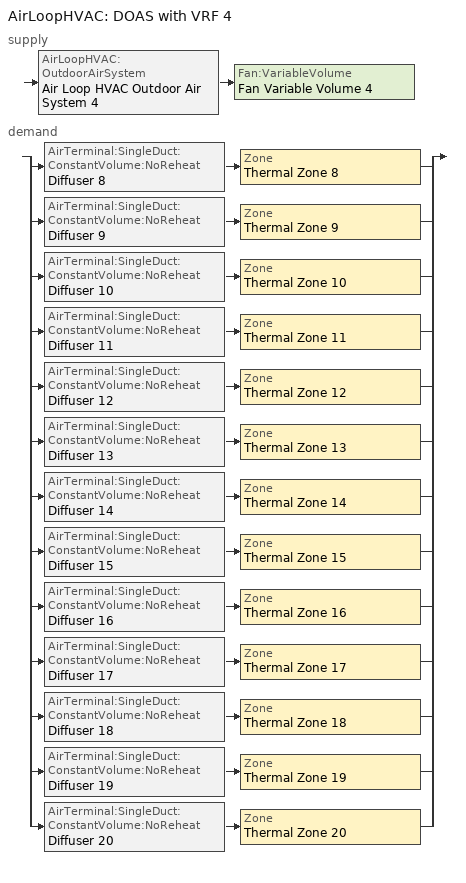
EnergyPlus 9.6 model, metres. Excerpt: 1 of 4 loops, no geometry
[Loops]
AirLoopHVAC 'DOAS with VRF 4'
 supply: AirLoopHVAC:OutdoorAirSystem 'Air Loop HVAC Outdoor Air System 4' > Fan:VariableVolume 'Fan Variable Volume 4'
 demand: split
  | AirTerminal:SingleDuct:ConstantVolume:NoReheat 'Diffuser 8' > Zone 'Thermal Zone 8'
  | AirTerminal:SingleDuct:ConstantVolume:NoReheat 'Diffuser 9' > Zone 'Thermal Zone 9'
  | AirTerminal:SingleDuct:ConstantVolume:NoReheat 'Diffuser 10' > Zone 'Thermal Zone 10'
  | AirTerminal:SingleDuct:ConstantVolume:NoReheat 'Diffuser 11' > Zone 'Thermal Zone 11'
  | AirTerminal:SingleDuct:ConstantVolume:NoReheat 'Diffuser 12' > Zone 'Thermal Zone 12'
  | AirTerminal:SingleDuct:ConstantVolume:NoReheat 'Diffuser 13' > Zone 'Thermal Zone 13'
  | AirTerminal:SingleDuct:ConstantVolume:NoReheat 'Diffuser 14' > Zone 'Thermal Zone 14'
  | AirTerminal:SingleDuct:ConstantVolume:NoReheat 'Diffuser 15' > Zone 'Thermal Zone 15'
  | AirTerminal:SingleDuct:ConstantVolume:NoReheat 'Diffuser 16' > Zone 'Thermal Zone 16'
  | AirTerminal:SingleDuct:ConstantVolume:NoReheat 'Diffuser 17' > Zone 'Thermal Zone 17'
  | AirTerminal:SingleDuct:ConstantVolume:NoReheat 'Diffuser 18' > Zone 'Thermal Zone 18'
  | AirTerminal:SingleDuct:ConstantVolume:NoReheat 'Diffuser 19' > Zone 'Thermal Zone 19'
  | AirTerminal:SingleDuct:ConstantVolume:NoReheat 'Diffuser 20' > Zone 'Thermal Zone 20'
[Controller:MechanicalVentilation]
Controller Mechanical Ventilation 4: Availability Schedule=Always On Discrete; Demand Controlled Ventilation=No; System Outdoor Air Method=ZoneSum; Zone or ZoneList Name 1=Thermal Zone 8; Design Specification Outdoor Air Object Name 1=Ventilation 8; Zone or ZoneList Name 2=Thermal Zone 9; Design Specification Outdoor Air Object Name 2=Ventilation 9; Zone or ZoneList Name 3=Thermal Zone 10; Design Specification Outdoor Air Object Name 3=Ventilation 10; Zone or ZoneList Name 4=Thermal Zone 11; Design Specification Outdoor Air Object Name 4=Ventilation 11; Zone or ZoneList Name 5=Thermal Zone 12; Design Specification Outdoor Air Object Name 5=Ventilation 12; Zone or ZoneList Name 6=Thermal Zone 13; Design Specification Outdoor Air Object Name 6=Ventilation 13; Zone or ZoneList Name 7=Thermal Zone 14; Design Specification Outdoor Air Object Name 7=Ventilation 14; Zone or ZoneList Name 8=Thermal Zone 15; Design Specification Outdoor Air Object Name 8=Ventilation 15; Zone or ZoneList Name 9=Thermal Zone 16; Design Specification Outdoor Air Object Name 9=Ventilation 16; Zone or ZoneList Name 10=Thermal Zone 17; Design Specification Outdoor Air Object Name 10=Ventilation 17; Zone or ZoneList Name 11=Thermal Zone 18; Design Specification Outdoor Air Object Name 11=Ventilation 18; Zone or ZoneList Name 12=Thermal Zone 19; Design Specification Outdoor Air Object Name 12=Ventilation 19; Zone or ZoneList Name 13=Thermal Zone 20; Design Specification Outdoor Air Object Name 13=Ventilation 20
[AirLoopHVAC]
DOAS with VRF 4: Design Supply Air Flow Rate m3/s=AutoSize; Design Return Air Flow Fraction of Supply Air Flow=1
[Sizing:System]
DOAS with VRF 4: Type of Load to Size On=VentilationRequirement; Design Outdoor Air Flow Rate m3/s=Autosize; Central Heating Maximum System Air Flow Ratio=Autosize; Preheat Design Temperature C=7; Preheat Design Humidity Ratio kgWater/kgDryAir=0.008; Precool Design Temperature C=12.8; Precool Design Humidity Ratio kgWater/kgDryAir=0.008; Central Cooling Design Supply Air Temperature C=12.8; Central Heating Design Supply Air Temperature C=12.8; Type of Zone Sum to Use=NonCoincident; 100% Outdoor Air in Cooling=Yes; 100% Outdoor Air in Heating=Yes; Central Cooling Design Supply Air Humidity Ratio kgWater/kgDryAir=0.0085; Central Heating Design Supply Air Humidity Ratio kgWater/kgDryAir=0.008; Cooling Supply Air Flow Rate Method=DesignDay; Cooling Supply Air Flow Rate m3/s=0; Cooling Supply Air Flow Rate Per Floor Area m3/s-m2=0.00996765; Cooling Fraction of Autosized Cooling Supply Air Flow Rate=1; Cooling Supply Air Flow Rate Per Unit Cooling Capacity m3/s-W=3.94755e-05; Heating Supply Air Flow Rate Method=DesignDay; Heating Supply Air Flow Rate m3/s=0; Heating Supply Air Flow Rate Per Floor Area m3/s-m2=0.00996765; Heating Fraction of Autosized Heating Supply Air Flow Rate=1; Heating Fraction of Autosized Cooling Supply Air Flow Rate=1; Heating Supply Air Flow Rate Per Unit Heating Capacity m3/s-W=3.15882e-05; System Outdoor Air Method=ZoneSum; Zone Maximum Outdoor Air Fraction dimensionless=1; Cooling Design Capacity Method=CoolingDesignCapacity; Cooling Design Capacity W=Autosize; Cooling Design Capacity Per Floor Area W/m2=234.7; Fraction of Autosized Cooling Design Capacity=1; Heating Design Capacity Method=HeatingDesignCapacity; Heating Design Capacity W=Autosize; Heating Design Capacity Per Floor Area W/m2=157; Fraction of Autosized Heating Design Capacity=1; Central Cooling Capacity Control Method=OnOff; Occupant Diversity=Autosize
[Controller:OutdoorAir]
Controller Outdoor Air 4: Minimum Outdoor Air Flow Rate m3/s=0; Maximum Outdoor Air Flow Rate m3/s=Autosize; Economizer Control Type=NoEconomizer; Economizer Control Action Type=ModulateFlow; Economizer Maximum Limit Dry-Bulb Temperature C=28; Economizer Maximum Limit Enthalpy J/kg=64000; Economizer Minimum Limit Dry-Bulb Temperature C=-100; Lockout Type=NoLockout; Minimum Limit Type=FixedMinimum; Mechanical Ventilation Controller=Controller Mechanical Ventilation 4; High Humidity Control=No; Control High Indoor Humidity Based on Outdoor Humidity Ratio=Yes; Heat Recovery Bypass Control Type=BypassWhenWithinEconomizerLimits
[SetpointManager:MixedAir]
Node Air Deck 100% Outoor 4 OS Default SPM: Control Variable=Temperature; Setpoint Node or NodeList=Node Air Deck 100% Outoor 4
[Fan:VariableVolume]
Fan Variable Volume 4: Availability Schedule=Always On Discrete hvac_library; Fan Total Efficiency=0.79; Pressure Rise Pa=404; Maximum Flow Rate m3/s=Autosize; Fan Power Minimum Flow Rate Input Method=FixedFlowRate; Fan Power Minimum Flow Fraction=0; Fan Power Minimum Air Flow Rate m3/s=0; Motor Efficiency=0.93; Motor In Airstream Fraction=1; Fan Power Coefficient 1=0.0407599; Fan Power Coefficient 2=0.088045; Fan Power Coefficient 3=-0.0729261; Fan Power Coefficient 4=0.94374; Fan Power Coefficient 5=0
[SetpointManager:OutdoorAirReset]
OA Temp Reset 4: Control Variable=Temperature; Setpoint at Outdoor Low Temperature C=18; Outdoor Low Temperature C=10; Setpoint at Outdoor High Temperature C=18; Outdoor High Temperature C=24; Setpoint Node or NodeList=Node Air Deck Supply 4
[ZoneControl:Thermostat] Temperature Difference Between Cutout And Setpoint deltaC=0
Name | Zone or ZoneList | Control Type Schedule | Control 1
Thermal Zone 8 Thermostat | Thermal Zone 8 | Thermal Zone 8 Thermostat Schedule | Thermostat Setpoint Dual Setpoint 8
Thermal Zone 9 Thermostat | Thermal Zone 9 | Thermal Zone 9 Thermostat Schedule | Thermostat Setpoint Dual Setpoint 9
Thermal Zone 10 Thermostat | Thermal Zone 10 | Thermal Zone 10 Thermostat Schedule | Thermostat Setpoint Dual Setpoint 10
Thermal Zone 11 Thermostat | Thermal Zone 11 | Thermal Zone 11 Thermostat Schedule | Thermostat Setpoint Dual Setpoint 11
Thermal Zone 12 Thermostat | Thermal Zone 12 | Thermal Zone 12 Thermostat Schedule | Thermostat Setpoint Dual Setpoint 12
Thermal Zone 13 Thermostat | Thermal Zone 13 | Thermal Zone 13 Thermostat Schedule | Thermostat Setpoint Dual Setpoint 13
Thermal Zone 14 Thermostat | Thermal Zone 14 | Thermal Zone 14 Thermostat Schedule | Thermostat Setpoint Dual Setpoint 14
Thermal Zone 15 Thermostat | Thermal Zone 15 | Thermal Zone 15 Thermostat Schedule | Thermostat Setpoint Dual Setpoint 15
Thermal Zone 16 Thermostat | Thermal Zone 16 | Thermal Zone 16 Thermostat Schedule | Thermostat Setpoint Dual Setpoint 16
Thermal Zone 17 Thermostat | Thermal Zone 17 | Thermal Zone 17 Thermostat Schedule | Thermostat Setpoint Dual Setpoint 17
Thermal Zone 18 Thermostat | Thermal Zone 18 | Thermal Zone 18 Thermostat Schedule | Thermostat Setpoint Dual Setpoint 18
Thermal Zone 19 Thermostat | Thermal Zone 19 | Thermal Zone 19 Thermostat Schedule | Thermostat Setpoint Dual Setpoint 19
Thermal Zone 20 Thermostat | Thermal Zone 20 | Thermal Zone 20 Thermostat Schedule | Thermostat Setpoint Dual Setpoint 20
[ThermostatSetpoint:DualSetpoint]
Name | Heating Setpoint Temperature Schedule | Cooling Setpoint Temperature Schedule
Thermostat Setpoint Dual Setpoint 8 | HtgSetp 8 | ClgSetp 8
Thermostat Setpoint Dual Setpoint 9 | HtgSetp 9 | ClgSetp 9
Thermostat Setpoint Dual Setpoint 10 | HtgSetp 10 | ClgSetp 10
Thermostat Setpoint Dual Setpoint 11 | HtgSetp 11 | ClgSetp 11
Thermostat Setpoint Dual Setpoint 12 | HtgSetp 12 | ClgSetp 12
Thermostat Setpoint Dual Setpoint 13 | HtgSetp 13 | ClgSetp 13
Thermostat Setpoint Dual Setpoint 14 | HtgSetp 14 | ClgSetp 14
Thermostat Setpoint Dual Setpoint 15 | HtgSetp 15 | ClgSetp 15
Thermostat Setpoint Dual Setpoint 16 | HtgSetp 16 | ClgSetp 16
Thermostat Setpoint Dual Setpoint 17 | HtgSetp 17 | ClgSetp 17
Thermostat Setpoint Dual Setpoint 18 | HtgSetp 18 | ClgSetp 18
Thermostat Setpoint Dual Setpoint 19 | HtgSetp 19 | ClgSetp 19
Thermostat Setpoint Dual Setpoint 20 | HtgSetp 20 | ClgSetp 20
[ZoneHVAC:TerminalUnit:VariableRefrigerantFlow] Terminal Unit Availability Schedule=Always On Discrete hvac_library; Cooling Supply Air Flow Rate m3/s=Autosize; No Cooling Supply Air Flow Rate m3/s=Autosize; Heating Supply Air Flow Rate m3/s=Autosize; No Heating Supply Air Flow Rate m3/s=Autosize; Cooling Outdoor Air Flow Rate m3/s=0; Heating Outdoor Air Flow Rate m3/s=0; No Load Outdoor Air Flow Rate m3/s=0; Supply Air Fan Operating Mode Schedule=Always On Discrete hvac_library; Supply Air Fan Placement=DrawThrough; Zone Terminal Unit On Parasitic Electric Energy Use W=30; Zone Terminal Unit Off Parasitic Electric Energy Use W=20; Rated Heating Capacity Sizing Ratio W/W=1; Maximum Outdoor Dry-Bulb Temperature for Supplemental Heater Operation C=1.30501e-311
Name | Supply Air Fan Object | Cooling Coil Object | Heating Coil Object | Controlling Zone or Thermostat Location
VRF Zone Terminal 8 | VRF Zone Terminal Fan 8 | VRF Zone Terminal Cooling Coil 8 | VRF Zone Terminal Heating Coil 8 | Thermal Zone 8
VRF Zone Terminal 9 | VRF Zone Terminal Fan 9 | VRF Zone Terminal Cooling Coil 9 | VRF Zone Terminal Heating Coil 9 | Thermal Zone 9
VRF Zone Terminal 10 | VRF Zone Terminal Fan 10 | VRF Zone Terminal Cooling Coil 10 | VRF Zone Terminal Heating Coil 10 | Thermal Zone 10
VRF Zone Terminal 11 | VRF Zone Terminal Fan 11 | VRF Zone Terminal Cooling Coil 11 | VRF Zone Terminal Heating Coil 11 | Thermal Zone 11
VRF Zone Terminal 12 | VRF Zone Terminal Fan 12 | VRF Zone Terminal Cooling Coil 12 | VRF Zone Terminal Heating Coil 12 | Thermal Zone 12
VRF Zone Terminal 13 | VRF Zone Terminal Fan 13 | VRF Zone Terminal Cooling Coil 13 | VRF Zone Terminal Heating Coil 13 | Thermal Zone 13
VRF Zone Terminal 14 | VRF Zone Terminal Fan 14 | VRF Zone Terminal Cooling Coil 14 | VRF Zone Terminal Heating Coil 14 | Thermal Zone 14
VRF Zone Terminal 15 | VRF Zone Terminal Fan 15 | VRF Zone Terminal Cooling Coil 15 | VRF Zone Terminal Heating Coil 15 | Thermal Zone 15
VRF Zone Terminal 16 | VRF Zone Terminal Fan 16 | VRF Zone Terminal Cooling Coil 16 | VRF Zone Terminal Heating Coil 16 | Thermal Zone 16
VRF Zone Terminal 17 | VRF Zone Terminal Fan 17 | VRF Zone Terminal Cooling Coil 17 | VRF Zone Terminal Heating Coil 17 | Thermal Zone 17
VRF Zone Terminal 18 | VRF Zone Terminal Fan 18 | VRF Zone Terminal Cooling Coil 18 | VRF Zone Terminal Heating Coil 18 | Thermal Zone 18
VRF Zone Terminal 19 | VRF Zone Terminal Fan 19 | VRF Zone Terminal Cooling Coil 19 | VRF Zone Terminal Heating Coil 19 | Thermal Zone 19
VRF Zone Terminal 20 | VRF Zone Terminal Fan 20 | VRF Zone Terminal Cooling Coil 20 | VRF Zone Terminal Heating Coil 20 | Thermal Zone 20
[Coil:Cooling:DX:VariableRefrigerantFlow] Availability Schedule=Always On Discrete hvac_library; Gross Rated Total Cooling Capacity W=Autosize; Gross Rated Sensible Heat Ratio=Autosize; Rated Air Flow Rate m3/s=Autosize; Cooling Capacity Ratio Modifier Function of Temperature Curve=VRFTUCoolCapFT; Cooling Capacity Modifier Curve Function of Flow Fraction=VRFACCoolCapFFF
VRF Zone Terminal Cooling Coil 8; VRF Zone Terminal Cooling Coil 9; VRF Zone Terminal Cooling Coil 10; VRF Zone Terminal Cooling Coil 11; VRF Zone Terminal Cooling Coil 12; VRF Zone Terminal Cooling Coil 13; VRF Zone Terminal Cooling Coil 14; VRF Zone Terminal Cooling Coil 15; VRF Zone Terminal Cooling Coil 16; VRF Zone Terminal Cooling Coil 17; VRF Zone Terminal Cooling Coil 18; VRF Zone Terminal Cooling Coil 19; VRF Zone Terminal Cooling Coil 20
[Coil:Heating:DX:VariableRefrigerantFlow] Availability Schedule=Always On Discrete hvac_library; Gross Rated Heating Capacity W=Autosize; Rated Air Flow Rate m3/s=Autosize; Heating Capacity Ratio Modifier Function of Temperature Curve=Coil Heating DX Variable Refrigerant Flow 1 VRFTUHeatCAPFT; Heating Capacity Modifier Function of Flow Fraction Curve=Coil Heating DX Variable Refrigerant Flow 1 VRFACCoolCapFFF
VRF Zone Terminal Heating Coil 8; VRF Zone Terminal Heating Coil 9; VRF Zone Terminal Heating Coil 10; VRF Zone Terminal Heating Coil 11; VRF Zone Terminal Heating Coil 12; VRF Zone Terminal Heating Coil 13; VRF Zone Terminal Heating Coil 14; VRF Zone Terminal Heating Coil 15; VRF Zone Terminal Heating Coil 16; VRF Zone Terminal Heating Coil 17; VRF Zone Terminal Heating Coil 18; VRF Zone Terminal Heating Coil 19; VRF Zone Terminal Heating Coil 20
[Fan:OnOff] Availability Schedule=Always On Discrete hvac_library; Fan Total Efficiency=0.6; Pressure Rise Pa=300; Maximum Flow Rate m3/s=Autosize; Motor Efficiency=0.8; Motor In Airstream Fraction=1; Fan Power Ratio Function of Speed Ratio Curve=Fan On Off Power Curve 19; Fan Efficiency Ratio Function of Speed Ratio Curve=Fan On Off Efficiency Curve 6
VRF Zone Terminal Fan 8; VRF Zone Terminal Fan 9; VRF Zone Terminal Fan 10; VRF Zone Terminal Fan 11; VRF Zone Terminal Fan 12; VRF Zone Terminal Fan 13; VRF Zone Terminal Fan 14; VRF Zone Terminal Fan 15; VRF Zone Terminal Fan 16; VRF Zone Terminal Fan 17; VRF Zone Terminal Fan 18; VRF Zone Terminal Fan 19; VRF Zone Terminal Fan 20
[AirTerminal:SingleDuct:ConstantVolume:NoReheat] Availability Schedule=Always On Discrete hvac_library; Maximum Air Flow Rate m3/s=AutoSize
Diffuser 8; Diffuser 9; Diffuser 10; Diffuser 11; Diffuser 12; Diffuser 13; Diffuser 14; Diffuser 15; Diffuser 16; Diffuser 17; Diffuser 18; Diffuser 19; Diffuser 20
[Zone equipment]
Thermal Zone 8: VRF Zone Terminal 8, Diffuser 8
Thermal Zone 9: VRF Zone Terminal 9, Diffuser 9
Thermal Zone 10: VRF Zone Terminal 10, Diffuser 10
Thermal Zone 11: VRF Zone Terminal 11, Diffuser 11
Thermal Zone 12: VRF Zone Terminal 12, Diffuser 12
Thermal Zone 13: VRF Zone Terminal 13, Diffuser 13
Thermal Zone 14: VRF Zone Terminal 14, Diffuser 14
Thermal Zone 15: VRF Zone Terminal 15, Diffuser 15
Thermal Zone 16: VRF Zone Terminal 16, Diffuser 16
Thermal Zone 17: VRF Zone Terminal 17, Diffuser 17
Thermal Zone 18: VRF Zone Terminal 18, Diffuser 18
Thermal Zone 19: VRF Zone Terminal 19, Diffuser 19
Thermal Zone 20: VRF Zone Terminal 20, Diffuser 20
[Sizing:Zone] Zone Cooling Design Supply Air Temperature Input Method=SupplyAirTemperature; Zone Cooling Design Supply Air Temperature C=12.7; Zone Cooling Design Supply Air Temperature Difference deltaC=11.11; Zone Heating Design Supply Air Temperature Input Method=SupplyAirTemperature; Zone Heating Design Supply Air Temperature C=41.5; Zone Heating Design Supply Air Temperature Difference deltaC=11.11; Zone Cooling Design Supply Air Humidity Ratio kgWater/kgDryAir=0.0085; Zone Heating Design Supply Air Humidity Ratio kgWater/kgDryAir=0.008; Cooling Design Air Flow Method=DesignDay; Cooling Design Air Flow Rate m3/s=0; Cooling Minimum Air Flow per Zone Floor Area m3/s-m2=0.000762; Cooling Minimum Air Flow m3/s=0; Cooling Minimum Air Flow Fraction=0; Heating Design Air Flow Method=DesignDay; Heating Design Air Flow Rate m3/s=0; Heating Maximum Air Flow per Zone Floor Area m3/s-m2=0.002032; Heating Maximum Air Flow m3/s=0.141576; Heating Maximum Air Flow Fraction=0.3; Account for Dedicated Outdoor Air System=No
Name | Design Specification Outdoor Air Object
Thermal Zone 8 | Ventilation 8
Thermal Zone 9 | Ventilation 9
Thermal Zone 10 | Ventilation 10
Thermal Zone 11 | Ventilation 11
Thermal Zone 12 | Ventilation 12
Thermal Zone 13 | Ventilation 13
Thermal Zone 14 | Ventilation 14
Thermal Zone 15 | Ventilation 15
Thermal Zone 16 | Ventilation 16
Thermal Zone 17 | Ventilation 17
Thermal Zone 18 | Ventilation 18
Thermal Zone 19 | Ventilation 19
Thermal Zone 20 | Ventilation 20
[DesignSpecification:OutdoorAir] Outdoor Air Method=Sum; Outdoor Air Flow per Person m3/s-person=0; Outdoor Air Flow per Zone Floor Area m3/s-m2=0; Outdoor Air Flow per Zone m3/s=0; Outdoor Air Flow Air Changes per Hour 1/hr=1.01
Ventilation 8; Ventilation 9; Ventilation 10; Ventilation 11; Ventilation 12; Ventilation 13; Ventilation 14; Ventilation 15; Ventilation 16; Ventilation 17; Ventilation 18; Ventilation 19; Ventilation 20
[Schedule:Day:Interval]
HtgSetp Summer Design Day 8; HtgSetp Summer Design Day 9; HtgSetp Summer Design Day 10; HtgSetp Summer Design Day 11; HtgSetp Summer Design Day 12; HtgSetp Summer Design Day 13; HtgSetp Summer Design Day 14; HtgSetp Summer Design Day 15; HtgSetp Summer Design Day 16; HtgSetp Summer Design Day 17; HtgSetp Summer Design Day 18; HtgSetp Summer Design Day 19; HtgSetp Summer Design Day 20: No, 24:00, 15.6
HtgSetp Winter Design Day 8; HtgSetp Winter Design Day 9; HtgSetp Winter Design Day 10; HtgSetp Winter Design Day 11; HtgSetp Winter Design Day 12; HtgSetp Winter Design Day 13; HtgSetp Winter Design Day 14; HtgSetp Winter Design Day 15; HtgSetp Winter Design Day 16; HtgSetp Winter Design Day 17; HtgSetp Winter Design Day 18; HtgSetp Winter Design Day 19; HtgSetp Winter Design Day 20: No, 24:00, 21
ClgSetp Summer Design Day 8; ClgSetp Summer Design Day 9; ClgSetp Summer Design Day 10; ClgSetp Summer Design Day 11; ClgSetp Summer Design Day 12; ClgSetp Summer Design Day 13; ClgSetp Summer Design Day 14; ClgSetp Summer Design Day 15; ClgSetp Summer Design Day 16; ClgSetp Summer Design Day 17; ClgSetp Summer Design Day 18; ClgSetp Summer Design Day 19; ClgSetp Summer Design Day 20: No, 06:00, 26.7, 22:00, 24, 24:00, 26.7
ClgSetp Winter Design Day 8; ClgSetp Winter Design Day 9; ClgSetp Winter Design Day 10; ClgSetp Winter Design Day 11; ClgSetp Winter Design Day 12; ClgSetp Winter Design Day 13; ClgSetp Winter Design Day 14; ClgSetp Winter Design Day 15; ClgSetp Winter Design Day 16; ClgSetp Winter Design Day 17; ClgSetp Winter Design Day 18; ClgSetp Winter Design Day 19; ClgSetp Winter Design Day 20: No, 24:00, 26.7
ClgSetp Default Schedule 8; ClgSetp Default Schedule 9; ClgSetp Default Schedule 10; ClgSetp Default Schedule 11; ClgSetp Default Schedule 12; ClgSetp Default Schedule 13; ClgSetp Default Schedule 14; ClgSetp Default Schedule 15; ClgSetp Default Schedule 16; ClgSetp Default Schedule 17; ClgSetp Default Schedule 18; ClgSetp Default Schedule 19; ClgSetp Default Schedule 20: Temperature 37, No, 01:00, 28.7, 02:00, 28.7, 03:00, 28.7, 04:00, 28.7, 05:00, 28.7, 06:00, 28.7, 07:00, 25.7, 08:00, 25.7, 09:00, 25.7, 10:00, 25.7, 11:00, 25.7, 12:00, 25.7, 13:00, 25.7, 14:00, 25.7, 15:00, 25.7, 16:00, 25.7, 17:00, 25.7, 18:00, 25.7, 19:00, 25.7, 20:00, 25.7, 21:00, 28.7, 22:00, 28.7, 23:00, 28.7, 24:00, 28.7
HtgSetp Default Schedule 8; HtgSetp Default Schedule 9; HtgSetp Default Schedule 10; HtgSetp Default Schedule 11; HtgSetp Default Schedule 12; HtgSetp Default Schedule 13; HtgSetp Default Schedule 14; HtgSetp Default Schedule 15; HtgSetp Default Schedule 16; HtgSetp Default Schedule 17; HtgSetp Default Schedule 18; HtgSetp Default Schedule 19; HtgSetp Default Schedule 20: Temperature 36, No, 01:00, 22.2, 02:00, 22.2, 03:00, 22.2, 04:00, 22.2, 05:00, 22.2, 06:00, 22.2, 07:00, 19, 08:00, 19, 09:00, 19, 10:00, 19, 11:00, 19, 12:00, 19, 13:00, 19, 14:00, 19, 15:00, 19, 16:00, 19, 17:00, 19, 18:00, 19, 19:00, 19, 20:00, 19, 21:00, 22.2, 22:00, 22.2, 23:00, 22.2, 24:00, 22.2
[Schedule:Week:Daily]
HtgSetp 8 Week Rule - Jan1-Dec31: HtgSetp Default Schedule 8, HtgSetp Default Schedule 8, HtgSetp Default Schedule 8, HtgSetp Default Schedule 8, HtgSetp Default Schedule 8, HtgSetp Default Schedule 8, HtgSetp Default Schedule 8, HtgSetp Default Schedule 8, HtgSetp Summer Design Day 8, HtgSetp Winter Design Day 8, HtgSetp Default Schedule 8, HtgSetp Default Schedule 8
ClgSetp 8 Week Rule - Jan1-Dec31: ClgSetp Default Schedule 8, ClgSetp Default Schedule 8, ClgSetp Default Schedule 8, ClgSetp Default Schedule 8, ClgSetp Default Schedule 8, ClgSetp Default Schedule 8, ClgSetp Default Schedule 8, ClgSetp Default Schedule 8, ClgSetp Summer Design Day 8, ClgSetp Winter Design Day 8, ClgSetp Default Schedule 8, ClgSetp Default Schedule 8
HtgSetp 9 Week Rule - Jan1-Dec31: HtgSetp Default Schedule 9, HtgSetp Default Schedule 9, HtgSetp Default Schedule 9, HtgSetp Default Schedule 9, HtgSetp Default Schedule 9, HtgSetp Default Schedule 9, HtgSetp Default Schedule 9, HtgSetp Default Schedule 9, HtgSetp Summer Design Day 9, HtgSetp Winter Design Day 9, HtgSetp Default Schedule 9, HtgSetp Default Schedule 9
ClgSetp 9 Week Rule - Jan1-Dec31: ClgSetp Default Schedule 9, ClgSetp Default Schedule 9, ClgSetp Default Schedule 9, ClgSetp Default Schedule 9, ClgSetp Default Schedule 9, ClgSetp Default Schedule 9, ClgSetp Default Schedule 9, ClgSetp Default Schedule 9, ClgSetp Summer Design Day 9, ClgSetp Winter Design Day 9, ClgSetp Default Schedule 9, ClgSetp Default Schedule 9
HtgSetp 10 Week Rule - Jan1-Dec31: HtgSetp Default Schedule 10, HtgSetp Default Schedule 10, HtgSetp Default Schedule 10, HtgSetp Default Schedule 10, HtgSetp Default Schedule 10, HtgSetp Default Schedule 10, HtgSetp Default Schedule 10, HtgSetp Default Schedule 10, HtgSetp Summer Design Day 10, HtgSetp Winter Design Day 10, HtgSetp Default Schedule 10, HtgSetp Default Schedule 10
ClgSetp 10 Week Rule - Jan1-Dec31: ClgSetp Default Schedule 10, ClgSetp Default Schedule 10, ClgSetp Default Schedule 10, ClgSetp Default Schedule 10, ClgSetp Default Schedule 10, ClgSetp Default Schedule 10, ClgSetp Default Schedule 10, ClgSetp Default Schedule 10, ClgSetp Summer Design Day 10, ClgSetp Winter Design Day 10, ClgSetp Default Schedule 10, ClgSetp Default Schedule 10
HtgSetp 11 Week Rule - Jan1-Dec31: HtgSetp Default Schedule 11, HtgSetp Default Schedule 11, HtgSetp Default Schedule 11, HtgSetp Default Schedule 11, HtgSetp Default Schedule 11, HtgSetp Default Schedule 11, HtgSetp Default Schedule 11, HtgSetp Default Schedule 11, HtgSetp Summer Design Day 11, HtgSetp Winter Design Day 11, HtgSetp Default Schedule 11, HtgSetp Default Schedule 11
ClgSetp 11 Week Rule - Jan1-Dec31: ClgSetp Default Schedule 11, ClgSetp Default Schedule 11, ClgSetp Default Schedule 11, ClgSetp Default Schedule 11, ClgSetp Default Schedule 11, ClgSetp Default Schedule 11, ClgSetp Default Schedule 11, ClgSetp Default Schedule 11, ClgSetp Summer Design Day 11, ClgSetp Winter Design Day 11, ClgSetp Default Schedule 11, ClgSetp Default Schedule 11
HtgSetp 12 Week Rule - Jan1-Dec31: HtgSetp Default Schedule 12, HtgSetp Default Schedule 12, HtgSetp Default Schedule 12, HtgSetp Default Schedule 12, HtgSetp Default Schedule 12, HtgSetp Default Schedule 12, HtgSetp Default Schedule 12, HtgSetp Default Schedule 12, HtgSetp Summer Design Day 12, HtgSetp Winter Design Day 12, HtgSetp Default Schedule 12, HtgSetp Default Schedule 12
ClgSetp 12 Week Rule - Jan1-Dec31: ClgSetp Default Schedule 12, ClgSetp Default Schedule 12, ClgSetp Default Schedule 12, ClgSetp Default Schedule 12, ClgSetp Default Schedule 12, ClgSetp Default Schedule 12, ClgSetp Default Schedule 12, ClgSetp Default Schedule 12, ClgSetp Summer Design Day 12, ClgSetp Winter Design Day 12, ClgSetp Default Schedule 12, ClgSetp Default Schedule 12
HtgSetp 13 Week Rule - Jan1-Dec31: HtgSetp Default Schedule 13, HtgSetp Default Schedule 13, HtgSetp Default Schedule 13, HtgSetp Default Schedule 13, HtgSetp Default Schedule 13, HtgSetp Default Schedule 13, HtgSetp Default Schedule 13, HtgSetp Default Schedule 13, HtgSetp Summer Design Day 13, HtgSetp Winter Design Day 13, HtgSetp Default Schedule 13, HtgSetp Default Schedule 13
ClgSetp 13 Week Rule - Jan1-Dec31: ClgSetp Default Schedule 13, ClgSetp Default Schedule 13, ClgSetp Default Schedule 13, ClgSetp Default Schedule 13, ClgSetp Default Schedule 13, ClgSetp Default Schedule 13, ClgSetp Default Schedule 13, ClgSetp Default Schedule 13, ClgSetp Summer Design Day 13, ClgSetp Winter Design Day 13, ClgSetp Default Schedule 13, ClgSetp Default Schedule 13
HtgSetp 14 Week Rule - Jan1-Dec31: HtgSetp Default Schedule 14, HtgSetp Default Schedule 14, HtgSetp Default Schedule 14, HtgSetp Default Schedule 14, HtgSetp Default Schedule 14, HtgSetp Default Schedule 14, HtgSetp Default Schedule 14, HtgSetp Default Schedule 14, HtgSetp Summer Design Day 14, HtgSetp Winter Design Day 14, HtgSetp Default Schedule 14, HtgSetp Default Schedule 14
ClgSetp 14 Week Rule - Jan1-Dec31: ClgSetp Default Schedule 14, ClgSetp Default Schedule 14, ClgSetp Default Schedule 14, ClgSetp Default Schedule 14, ClgSetp Default Schedule 14, ClgSetp Default Schedule 14, ClgSetp Default Schedule 14, ClgSetp Default Schedule 14, ClgSetp Summer Design Day 14, ClgSetp Winter Design Day 14, ClgSetp Default Schedule 14, ClgSetp Default Schedule 14
HtgSetp 15 Week Rule - Jan1-Dec31: HtgSetp Default Schedule 15, HtgSetp Default Schedule 15, HtgSetp Default Schedule 15, HtgSetp Default Schedule 15, HtgSetp Default Schedule 15, HtgSetp Default Schedule 15, HtgSetp Default Schedule 15, HtgSetp Default Schedule 15, HtgSetp Summer Design Day 15, HtgSetp Winter Design Day 15, HtgSetp Default Schedule 15, HtgSetp Default Schedule 15
ClgSetp 15 Week Rule - Jan1-Dec31: ClgSetp Default Schedule 15, ClgSetp Default Schedule 15, ClgSetp Default Schedule 15, ClgSetp Default Schedule 15, ClgSetp Default Schedule 15, ClgSetp Default Schedule 15, ClgSetp Default Schedule 15, ClgSetp Default Schedule 15, ClgSetp Summer Design Day 15, ClgSetp Winter Design Day 15, ClgSetp Default Schedule 15, ClgSetp Default Schedule 15
HtgSetp 16 Week Rule - Jan1-Dec31: HtgSetp Default Schedule 16, HtgSetp Default Schedule 16, HtgSetp Default Schedule 16, HtgSetp Default Schedule 16, HtgSetp Default Schedule 16, HtgSetp Default Schedule 16, HtgSetp Default Schedule 16, HtgSetp Default Schedule 16, HtgSetp Summer Design Day 16, HtgSetp Winter Design Day 16, HtgSetp Default Schedule 16, HtgSetp Default Schedule 16
ClgSetp 16 Week Rule - Jan1-Dec31: ClgSetp Default Schedule 16, ClgSetp Default Schedule 16, ClgSetp Default Schedule 16, ClgSetp Default Schedule 16, ClgSetp Default Schedule 16, ClgSetp Default Schedule 16, ClgSetp Default Schedule 16, ClgSetp Default Schedule 16, ClgSetp Summer Design Day 16, ClgSetp Winter Design Day 16, ClgSetp Default Schedule 16, ClgSetp Default Schedule 16
HtgSetp 17 Week Rule - Jan1-Dec31: HtgSetp Default Schedule 17, HtgSetp Default Schedule 17, HtgSetp Default Schedule 17, HtgSetp Default Schedule 17, HtgSetp Default Schedule 17, HtgSetp Default Schedule 17, HtgSetp Default Schedule 17, HtgSetp Default Schedule 17, HtgSetp Summer Design Day 17, HtgSetp Winter Design Day 17, HtgSetp Default Schedule 17, HtgSetp Default Schedule 17
ClgSetp 17 Week Rule - Jan1-Dec31: ClgSetp Default Schedule 17, ClgSetp Default Schedule 17, ClgSetp Default Schedule 17, ClgSetp Default Schedule 17, ClgSetp Default Schedule 17, ClgSetp Default Schedule 17, ClgSetp Default Schedule 17, ClgSetp Default Schedule 17, ClgSetp Summer Design Day 17, ClgSetp Winter Design Day 17, ClgSetp Default Schedule 17, ClgSetp Default Schedule 17
HtgSetp 18 Week Rule - Jan1-Dec31: HtgSetp Default Schedule 18, HtgSetp Default Schedule 18, HtgSetp Default Schedule 18, HtgSetp Default Schedule 18, HtgSetp Default Schedule 18, HtgSetp Default Schedule 18, HtgSetp Default Schedule 18, HtgSetp Default Schedule 18, HtgSetp Summer Design Day 18, HtgSetp Winter Design Day 18, HtgSetp Default Schedule 18, HtgSetp Default Schedule 18
ClgSetp 18 Week Rule - Jan1-Dec31: ClgSetp Default Schedule 18, ClgSetp Default Schedule 18, ClgSetp Default Schedule 18, ClgSetp Default Schedule 18, ClgSetp Default Schedule 18, ClgSetp Default Schedule 18, ClgSetp Default Schedule 18, ClgSetp Default Schedule 18, ClgSetp Summer Design Day 18, ClgSetp Winter Design Day 18, ClgSetp Default Schedule 18, ClgSetp Default Schedule 18
HtgSetp 19 Week Rule - Jan1-Dec31: HtgSetp Default Schedule 19, HtgSetp Default Schedule 19, HtgSetp Default Schedule 19, HtgSetp Default Schedule 19, HtgSetp Default Schedule 19, HtgSetp Default Schedule 19, HtgSetp Default Schedule 19, HtgSetp Default Schedule 19, HtgSetp Summer Design Day 19, HtgSetp Winter Design Day 19, HtgSetp Default Schedule 19, HtgSetp Default Schedule 19
ClgSetp 19 Week Rule - Jan1-Dec31: ClgSetp Default Schedule 19, ClgSetp Default Schedule 19, ClgSetp Default Schedule 19, ClgSetp Default Schedule 19, ClgSetp Default Schedule 19, ClgSetp Default Schedule 19, ClgSetp Default Schedule 19, ClgSetp Default Schedule 19, ClgSetp Summer Design Day 19, ClgSetp Winter Design Day 19, ClgSetp Default Schedule 19, ClgSetp Default Schedule 19
HtgSetp 20 Week Rule - Jan1-Dec31: HtgSetp Default Schedule 20, HtgSetp Default Schedule 20, HtgSetp Default Schedule 20, HtgSetp Default Schedule 20, HtgSetp Default Schedule 20, HtgSetp Default Schedule 20, HtgSetp Default Schedule 20, HtgSetp Default Schedule 20, HtgSetp Summer Design Day 20, HtgSetp Winter Design Day 20, HtgSetp Default Schedule 20, HtgSetp Default Schedule 20
ClgSetp 20 Week Rule - Jan1-Dec31: ClgSetp Default Schedule 20, ClgSetp Default Schedule 20, ClgSetp Default Schedule 20, ClgSetp Default Schedule 20, ClgSetp Default Schedule 20, ClgSetp Default Schedule 20, ClgSetp Default Schedule 20, ClgSetp Default Schedule 20, ClgSetp Summer Design Day 20, ClgSetp Winter Design Day 20, ClgSetp Default Schedule 20, ClgSetp Default Schedule 20
[Schedule:Year]
HtgSetp 8: HtgSetp 8 Week Rule - Jan1-Dec31, 1, 1, 12, 31
ClgSetp 8: ClgSetp 8 Week Rule - Jan1-Dec31, 1, 1, 12, 31
HtgSetp 9: HtgSetp 9 Week Rule - Jan1-Dec31, 1, 1, 12, 31
ClgSetp 9: ClgSetp 9 Week Rule - Jan1-Dec31, 1, 1, 12, 31
HtgSetp 10: HtgSetp 10 Week Rule - Jan1-Dec31, 1, 1, 12, 31
ClgSetp 10: ClgSetp 10 Week Rule - Jan1-Dec31, 1, 1, 12, 31
HtgSetp 11: HtgSetp 11 Week Rule - Jan1-Dec31, 1, 1, 12, 31
ClgSetp 11: ClgSetp 11 Week Rule - Jan1-Dec31, 1, 1, 12, 31
HtgSetp 12: HtgSetp 12 Week Rule - Jan1-Dec31, 1, 1, 12, 31
ClgSetp 12: ClgSetp 12 Week Rule - Jan1-Dec31, 1, 1, 12, 31
HtgSetp 13: HtgSetp 13 Week Rule - Jan1-Dec31, 1, 1, 12, 31
ClgSetp 13: ClgSetp 13 Week Rule - Jan1-Dec31, 1, 1, 12, 31
HtgSetp 14: HtgSetp 14 Week Rule - Jan1-Dec31, 1, 1, 12, 31
ClgSetp 14: ClgSetp 14 Week Rule - Jan1-Dec31, 1, 1, 12, 31
HtgSetp 15: HtgSetp 15 Week Rule - Jan1-Dec31, 1, 1, 12, 31
ClgSetp 15: ClgSetp 15 Week Rule - Jan1-Dec31, 1, 1, 12, 31
HtgSetp 16: HtgSetp 16 Week Rule - Jan1-Dec31, 1, 1, 12, 31
ClgSetp 16: ClgSetp 16 Week Rule - Jan1-Dec31, 1, 1, 12, 31
HtgSetp 17: HtgSetp 17 Week Rule - Jan1-Dec31, 1, 1, 12, 31
ClgSetp 17: ClgSetp 17 Week Rule - Jan1-Dec31, 1, 1, 12, 31
HtgSetp 18: HtgSetp 18 Week Rule - Jan1-Dec31, 1, 1, 12, 31
ClgSetp 18: ClgSetp 18 Week Rule - Jan1-Dec31, 1, 1, 12, 31
HtgSetp 19: HtgSetp 19 Week Rule - Jan1-Dec31, 1, 1, 12, 31
ClgSetp 19: ClgSetp 19 Week Rule - Jan1-Dec31, 1, 1, 12, 31
HtgSetp 20: HtgSetp 20 Week Rule - Jan1-Dec31, 1, 1, 12, 31
ClgSetp 20: ClgSetp 20 Week Rule - Jan1-Dec31, 1, 1, 12, 31
[Schedule:Compact]
Thermal Zone 8 Thermostat Schedule; Thermal Zone 9 Thermostat Schedule; Thermal Zone 10 Thermostat Schedule; Thermal Zone 11 Thermostat Schedule; Thermal Zone 12 Thermostat Schedule; Thermal Zone 13 Thermostat Schedule; Thermal Zone 14 Thermostat Schedule; Thermal Zone 15 Thermostat Schedule; Thermal Zone 16 Thermostat Schedule; Thermal Zone 17 Thermostat Schedule; Thermal Zone 18 Thermostat Schedule; Thermal Zone 19 Thermostat Schedule; Thermal Zone 20 Thermostat Schedule: Through: 12/31, For: AllDays, Until: 24:00, 4
[Curve:Biquadratic] Input Unit Type for X=Temperature; Input Unit Type for Y=Temperature; Output Unit Type=Dimensionless
Name | Coefficient1 Constant | Coefficient2 x | Coefficient3 x**2 | Coefficient4 y | Coefficient5 y**2 | Coefficient6 x*y | Minimum Value of x | Maximum Value of x | Minimum Value of y | Maximum Value of y | Minimum Curve Output | Maximum Curve Output
VRFTUCoolCapFT | 0.0585884 | 0.0587397 | -0.000210275 | 0.010937 | -0.000121955 | -0.000524662 | 15 | 23.89 | 20 | 43.33 | 0.8083 | 1.2583
Coil Heating DX Variable Refrigerant Flow 1 VRFTUHeatCAPFT | 0.375444 | 0.0668191 | -0.00194171 | 0.0442618 | -0.000400958 | -0.00148198 | 21.11 | 27.22 | -15 | 18.33 | 0.6074 | 1
[Curve:Cubic]
Fan On Off Efficiency Curve 6: Coefficient1 Constant=1; Coefficient2 x=0; Coefficient3 x**2=0; Coefficient4 x**3=0; Minimum Value of x=0; Maximum Value of x=1
[Curve:Quadratic] Coefficient1 Constant=0.8; Coefficient2 x=0.2; Coefficient3 x**2=0; Minimum Value of x=0.5; Maximum Value of x=1.5
VRFACCoolCapFFF; Coil Heating DX Variable Refrigerant Flow 1 VRFACCoolCapFFF
[Curve:Exponent]
Fan On Off Power Curve 19: Coefficient1 Constant=1; Coefficient2 Constant=0; Coefficient3 Constant=0; Minimum Value of x=0; Maximum Value of x=1
[Schedule:Constant]
Always On Discrete; Always On Discrete hvac_library: 1
